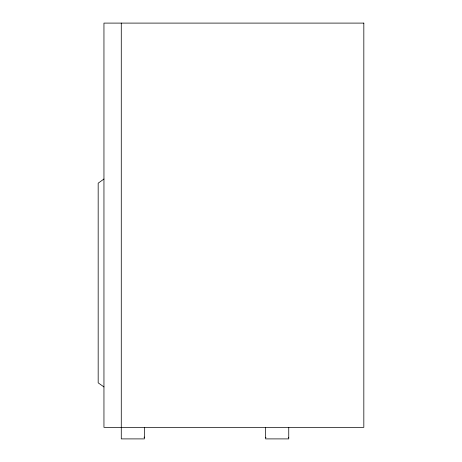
<?xml version="1.0" encoding="UTF-8"?>
<svg xmlns="http://www.w3.org/2000/svg" width="462" height="462" viewBox="0 0 462 462"><rect width="100%" height="100%" fill="white"/><g stroke="black" fill="none" stroke-linecap="round" stroke-linejoin="round"><path stroke-width="0.69" d="M103.95 179.025L98.175 183.183L98.175 382.848L103.95 386.925M143.982 437.168L144.375 437.168M265.65 437.745L266.043 437.745M288.357 437.745L288.75 437.745M288.75 427.35L288.75 438.9L265.65 438.9L265.65 427.35M144.375 427.35L144.375 438.9L121.275 438.9L121.275 23.1M363.825 23.1L103.95 23.1L103.95 427.35L363.825 427.35L363.825 23.1"/></g></svg>
